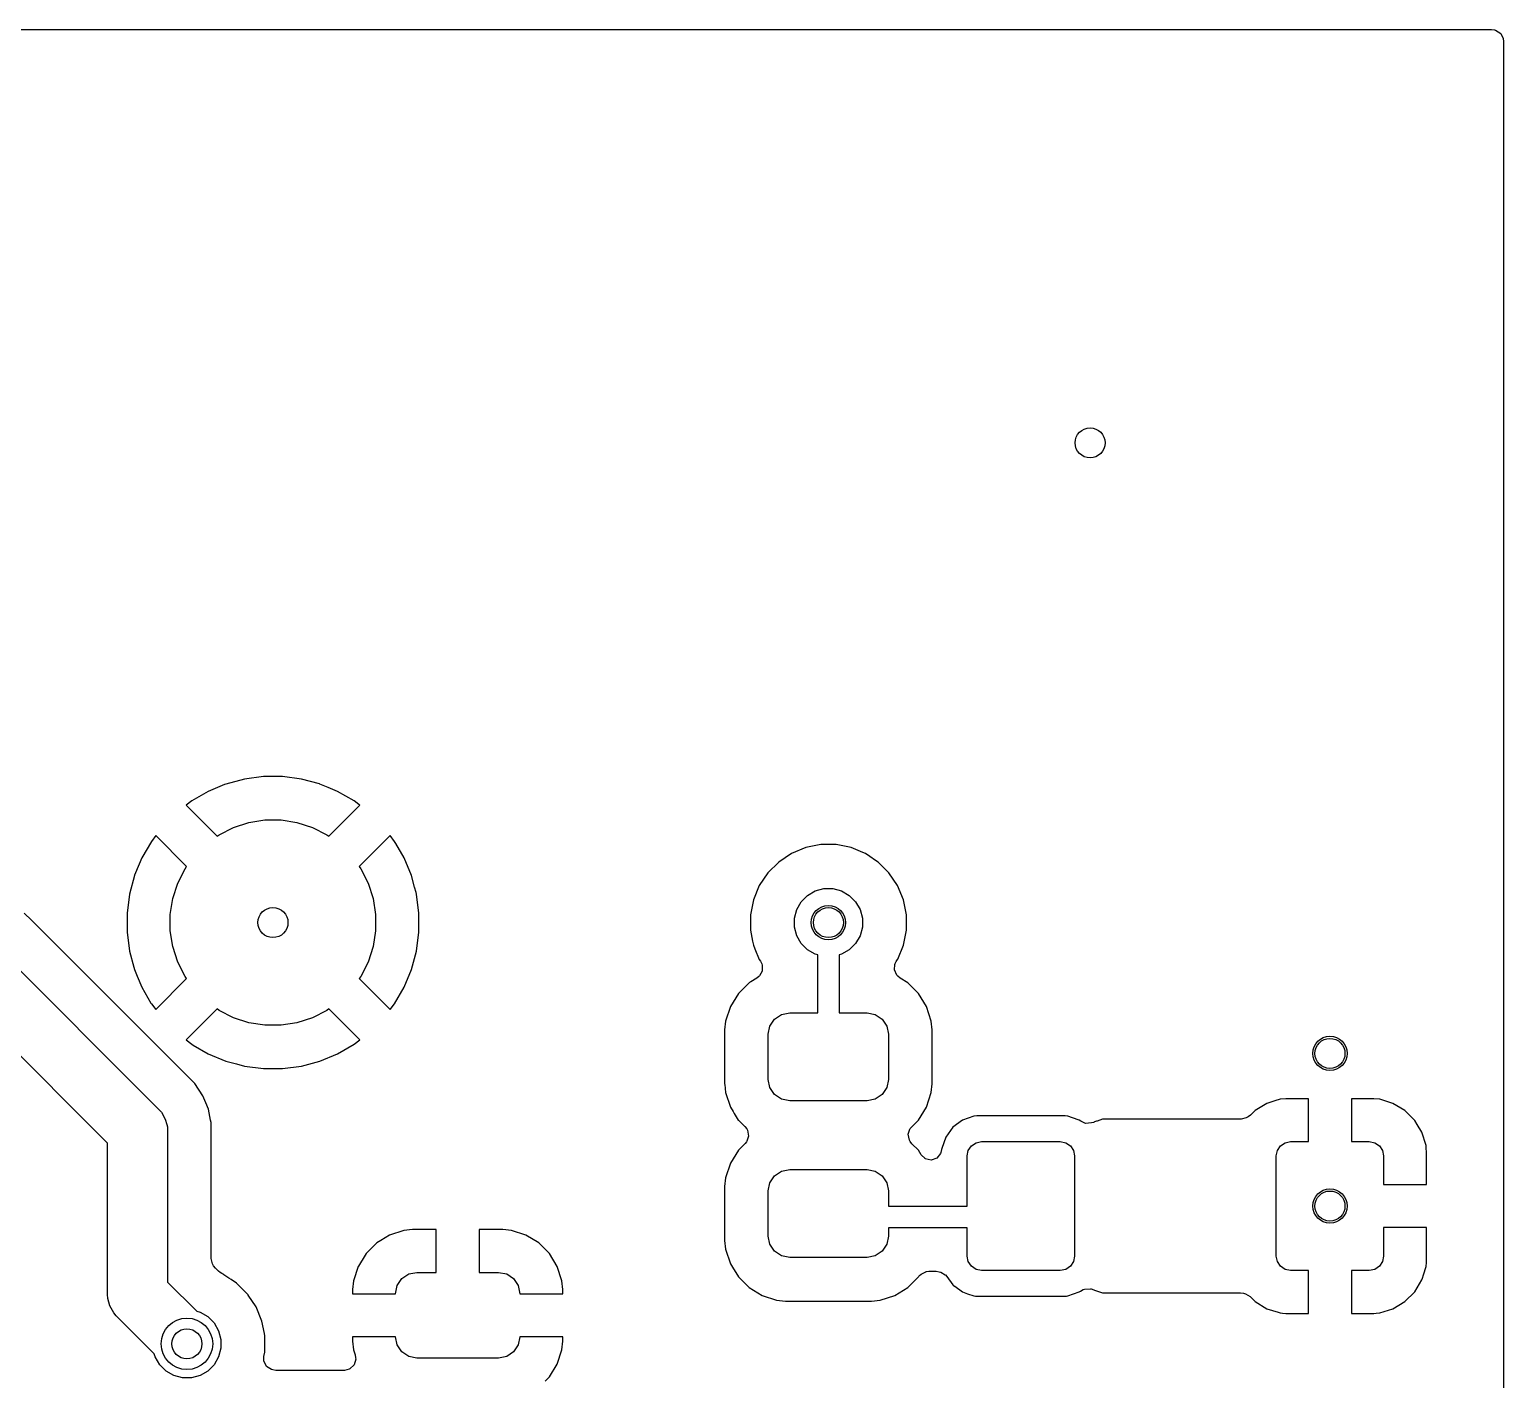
# Model space of a CAD drawing. Header units: inches. Extents: x -2.18 to 1.8, y 0.44 to 2.81.
# Drawn here: x 1.124 to 1.8, y 2.195 to 2.815 of the extents above; entities that cross this region are included whole.
import ezdxf

# ---------------------------------------------------------------- set-up
doc = ezdxf.new("R2010")
doc.units = ezdxf.units.IN
doc.header["$MEASUREMENT"] = 0
doc.layers.add('BLACK', color=250, linetype='CONTINUOUS')

msp = doc.modelspace()

# ---------------------------------------------------------------- linework, layer by layer
at = {"layer": 'BLACK', "linetype": 'CONTINUOUS'}
for p, q in [((-2.17418, 2.81459), (1.794, 2.81459)), ((1.794, 2.81459), (1.79538, 2.81439)), ((1.79538, 2.81439), (1.79597, 2.81422)), ((1.79597, 2.81422), (1.79828, 2.81273)), ((1.79828, 2.81273), (1.79833, 2.81268)), ((1.79833, 2.81268), (1.79941, 2.81052)), ((1.79941, 2.81052), (1.79947, 2.81022)), ((1.79947, 2.81022), (1.79959, 2.80918)), ((1.79959, 2.80918), (1.79959, 0.441)), ((0.93754, 2.56474), (1.18293, 2.31935)), ((1.15941, 2.3039), (0.92209, 2.54122)), ((1.21308, 2.46825), (1.20561, 2.46516)), ((1.21372, 2.46851), (1.21308, 2.46825)), ((1.22219, 2.47078), (1.21372, 2.46851)), ((1.21372, 2.46851), (1.21372, 2.46851)), ((1.21372, 2.46851), (1.21372, 2.46851)), ((1.23089, 2.47193), (1.22219, 2.47078)), ((1.22219, 2.47078), (1.22219, 2.47078)), ((1.22219, 2.47078), (1.22219, 2.47078)), ((1.23966, 2.47193), (1.23089, 2.47193)), ((1.23089, 2.47193), (1.23089, 2.47193)), ((1.24836, 2.47078), (1.23966, 2.47193)), ((1.23966, 2.47193), (1.23966, 2.47193)), ((1.25664, 2.46857), (1.24836, 2.47078)), ((1.24836, 2.47078), (1.24836, 2.47078)), ((1.24836, 2.47078), (1.24836, 2.47078)), ((1.24836, 2.47078), (1.24836, 2.47078)), ((1.24836, 2.47078), (1.24836, 2.47078)), ((1.25684, 2.46851), (1.25664, 2.46857)), ((1.26064, 2.46694), (1.25684, 2.46851)), ((1.19801, 2.46077), (1.19542, 2.45878)), ((1.20561, 2.46516), (1.19801, 2.46077)), ((1.20561, 2.46516), (1.20561, 2.46516)), ((1.26494, 2.46516), (1.26064, 2.46694)), ((1.27254, 2.46077), (1.26494, 2.46516)), ((1.26494, 2.46516), (1.26494, 2.46516)), ((1.27471, 2.45911), (1.27254, 2.46077)), ((1.27254, 2.46077), (1.27254, 2.46077)), ((1.27254, 2.46077), (1.27254, 2.46077)), ((1.19542, 2.45878), (1.19542, 2.45878)), ((1.19542, 2.45878), (1.20962, 2.44458)), ((1.26093, 2.44458), (1.27513, 2.45878)), ((1.27513, 2.45878), (1.27471, 2.45911)), ((1.27513, 2.45878), (1.27513, 2.45878)), ((1.21059, 2.44528), (1.2172, 2.44865)), ((1.2172, 2.44865), (1.22425, 2.45094)), ((1.22425, 2.45094), (1.23157, 2.4521)), ((1.23157, 2.4521), (1.23898, 2.4521)), ((1.23898, 2.4521), (1.2463, 2.45094)), ((1.2463, 2.45094), (1.25336, 2.44865)), ((1.25336, 2.44865), (1.25996, 2.44528)), ((1.17951, 2.44226), (1.17512, 2.43467)), ((1.1815, 2.44486), (1.17951, 2.44226)), ((1.1957, 2.43066), (1.1815, 2.44486)), ((1.1815, 2.44486), (1.1815, 2.44486)), ((1.20962, 2.44458), (1.21059, 2.44528)), ((1.25996, 2.44528), (1.26093, 2.44458)), ((1.28905, 2.44486), (1.27485, 2.43066)), ((1.29104, 2.44226), (1.28905, 2.44486)), ((1.28905, 2.44486), (1.28905, 2.44486)), ((1.28905, 2.44486), (1.28905, 2.44486)), ((1.28905, 2.44486), (1.28905, 2.44486)), ((1.29163, 2.44125), (1.29104, 2.44226)), ((1.29543, 2.43467), (1.29163, 2.44125)), ((1.48648, 2.44077), (1.47957, 2.43939)), ((1.49352, 2.44077), (1.48648, 2.44077)), ((1.48648, 2.44077), (1.48648, 2.44077)), ((1.48648, 2.44077), (1.48648, 2.44077)), ((1.50043, 2.43939), (1.49352, 2.44077)), ((1.49352, 2.44077), (1.49352, 2.44077)), ((1.49352, 2.44077), (1.49352, 2.44077)), ((1.17512, 2.43467), (1.1723, 2.42786)), ((1.17512, 2.43467), (1.17512, 2.43467)), ((1.29879, 2.42656), (1.29543, 2.43467)), ((1.29543, 2.43467), (1.29543, 2.43467)), ((1.47306, 2.4367), (1.4672, 2.43278)), ((1.47957, 2.43939), (1.47306, 2.4367)), ((1.47306, 2.4367), (1.47306, 2.4367)), ((1.47306, 2.4367), (1.47306, 2.4367)), ((1.47957, 2.43939), (1.47957, 2.43939)), ((1.50571, 2.43721), (1.50043, 2.43939)), ((1.50043, 2.43939), (1.50043, 2.43939)), ((1.50043, 2.43939), (1.50043, 2.43939)), ((1.50043, 2.43939), (1.50043, 2.43939)), ((1.50694, 2.4367), (1.50571, 2.43721)), ((1.50893, 2.43537), (1.50694, 2.4367)), ((1.50694, 2.4367), (1.50694, 2.4367)), ((1.50694, 2.4367), (1.50694, 2.4367)), ((1.51166, 2.43354), (1.50893, 2.43537)), ((1.5128, 2.43278), (1.51166, 2.43354)), ((1.17184, 2.42675), (1.17176, 2.42656)), ((1.1723, 2.42786), (1.17184, 2.42675)), ((1.19163, 2.42308), (1.19499, 2.42968)), ((1.19499, 2.42968), (1.1957, 2.43066)), ((1.27485, 2.43066), (1.27556, 2.42968)), ((1.27556, 2.42968), (1.27892, 2.42308)), ((1.46222, 2.4278), (1.4583, 2.42194)), ((1.4672, 2.43278), (1.46222, 2.4278)), ((1.4672, 2.43278), (1.4672, 2.43278)), ((1.51778, 2.4278), (1.5128, 2.43278)), ((1.5128, 2.43278), (1.5128, 2.43278)), ((1.5217, 2.42194), (1.51778, 2.4278)), ((1.17176, 2.42656), (1.16949, 2.41809)), ((1.17176, 2.42656), (1.17176, 2.42656)), ((1.18934, 2.41603), (1.19163, 2.42308)), ((1.27892, 2.42308), (1.28121, 2.41603)), ((1.3002, 2.42129), (1.29879, 2.42656)), ((1.30089, 2.41874), (1.3002, 2.42129)), ((1.4583, 2.42194), (1.45561, 2.41543)), ((1.4583, 2.42194), (1.4583, 2.42194)), ((1.4583, 2.42194), (1.4583, 2.42194)), ((1.48397, 2.41955), (1.48794, 2.42061)), ((1.48794, 2.42061), (1.49206, 2.42061)), ((1.49206, 2.42061), (1.49603, 2.41955)), ((1.52439, 2.41543), (1.5217, 2.42194)), ((1.5217, 2.42194), (1.5217, 2.42194)), ((1.5217, 2.42194), (1.5217, 2.42194)), ((1.16949, 2.41808), (1.16835, 2.40939)), ((1.16949, 2.41809), (1.16949, 2.41809)), ((1.16949, 2.41809), (1.16949, 2.41808)), ((1.18818, 2.40871), (1.18934, 2.41603)), ((1.28121, 2.41603), (1.28237, 2.40871)), ((1.30106, 2.41809), (1.30089, 2.41874)), ((1.30106, 2.41808), (1.30106, 2.41809)), ((1.3022, 2.40939), (1.30106, 2.41808)), ((1.45561, 2.41543), (1.45423, 2.40852)), ((1.45561, 2.41543), (1.45561, 2.41543)), ((1.47545, 2.41103), (1.47751, 2.41459)), ((1.47751, 2.41459), (1.48041, 2.41749)), ((1.48041, 2.41749), (1.48397, 2.41955)), ((1.49603, 2.41955), (1.49959, 2.41749)), ((1.49959, 2.41749), (1.50249, 2.41459)), ((1.50249, 2.41459), (1.50455, 2.41103)), ((1.52577, 2.40852), (1.52439, 2.41543)), ((1.1245, 2.40609), (1.12121, 2.40939)), ((1.16835, 2.40939), (1.16835, 2.40061)), ((1.18818, 2.40129), (1.18818, 2.40871)), ((1.28237, 2.40871), (1.28237, 2.40129)), ((1.3022, 2.40061), (1.3022, 2.40939)), ((1.45423, 2.40852), (1.45423, 2.40852)), ((1.45423, 2.40852), (1.45423, 2.40148)), ((1.47439, 2.40706), (1.47545, 2.41103)), ((1.47439, 2.40294), (1.47439, 2.40706)), ((1.50455, 2.41103), (1.50561, 2.40706)), ((1.50561, 2.40706), (1.50561, 2.40294)), ((1.52577, 2.40148), (1.52577, 2.40852)), ((1.18094, 2.34966), (1.1245, 2.40609)), ((1.16835, 2.40061), (1.16949, 2.39192)), ((1.18934, 2.39397), (1.18818, 2.40129)), ((1.28237, 2.40129), (1.28121, 2.39397)), ((1.30106, 2.39192), (1.3022, 2.40061)), ((1.45423, 2.40148), (1.45423, 2.40148)), ((1.45423, 2.40148), (1.45423, 2.40148)), ((1.45423, 2.40148), (1.45522, 2.39652)), ((1.47545, 2.39897), (1.47439, 2.40294)), ((1.50561, 2.40294), (1.50455, 2.39897)), ((1.52439, 2.39457), (1.52577, 2.40148)), ((1.19163, 2.38692), (1.18934, 2.39397)), ((1.28121, 2.39397), (1.27892, 2.38692)), ((1.45522, 2.39652), (1.45561, 2.39457)), ((1.45561, 2.39457), (1.45561, 2.39457)), ((1.45561, 2.39457), (1.45628, 2.39294)), ((1.45628, 2.39294), (1.4583, 2.38806)), ((1.47751, 2.39541), (1.47545, 2.39897)), ((1.48041, 2.39251), (1.47751, 2.39541)), ((1.50249, 2.39541), (1.49959, 2.39251)), ((1.50455, 2.39897), (1.50249, 2.39541)), ((1.52179, 2.38828), (1.52439, 2.39457)), ((1.16949, 2.39192), (1.16949, 2.39192)), ((1.16949, 2.39192), (1.16949, 2.39191)), ((1.16949, 2.39191), (1.17145, 2.38461)), ((1.19499, 2.38032), (1.19163, 2.38692)), ((1.27892, 2.38692), (1.27556, 2.38032)), ((1.29879, 2.38344), (1.30106, 2.39191)), ((1.30106, 2.39191), (1.30106, 2.39192)), ((1.4583, 2.38806), (1.4583, 2.38806)), ((1.4583, 2.38806), (1.4583, 2.38806)), ((1.4583, 2.38806), (1.45881, 2.3873)), ((1.45881, 2.3873), (1.45941, 2.38605)), ((1.48397, 2.39045), (1.48041, 2.39251)), ((1.48508, 2.39015), (1.48397, 2.39045)), ((1.48508, 2.3636), (1.48508, 2.39015)), ((1.49603, 2.39045), (1.49492, 2.39015)), ((1.49492, 2.39015), (1.49492, 2.3636)), ((1.49959, 2.39251), (1.49603, 2.39045)), ((1.52047, 2.38582), (1.5206, 2.38619)), ((1.5206, 2.38619), (1.52112, 2.38719)), ((1.52112, 2.38719), (1.52158, 2.38788)), ((1.52158, 2.38788), (1.52166, 2.38799)), ((1.52166, 2.38799), (1.52172, 2.38809)), ((1.52172, 2.38809), (1.52179, 2.38828)), ((1.17145, 2.38461), (1.17176, 2.38344)), ((1.17176, 2.38344), (1.17301, 2.38044)), ((1.17301, 2.38044), (1.17512, 2.37533)), ((1.1957, 2.37934), (1.19499, 2.38032)), ((1.27556, 2.38032), (1.27485, 2.37934)), ((1.29543, 2.37533), (1.29879, 2.38344)), ((1.45722, 2.37955), (1.45443, 2.37783)), ((1.4581, 2.38025), (1.45722, 2.37955)), ((1.45838, 2.38053), (1.4581, 2.38025)), ((1.45963, 2.38269), (1.45838, 2.38053)), ((1.45941, 2.38605), (1.45959, 2.38546)), ((1.45959, 2.38546), (1.45964, 2.38271)), ((1.45964, 2.38271), (1.45963, 2.38269)), ((1.45964, 2.38271), (1.45964, 2.38271)), ((1.52023, 2.38333), (1.52047, 2.38582)), ((1.52023, 2.38331), (1.52023, 2.38333)), ((1.52142, 2.38083), (1.52023, 2.38331)), ((1.52183, 2.38037), (1.52142, 2.38083)), ((1.5229, 2.37948), (1.52183, 2.38037)), ((1.52636, 2.37734), (1.5229, 2.37948)), ((1.17512, 2.37533), (1.17512, 2.37533)), ((1.17512, 2.37533), (1.17512, 2.37533)), ((1.17512, 2.37533), (1.17934, 2.36803)), ((1.1815, 2.36514), (1.1957, 2.37934)), ((1.27485, 2.37934), (1.28905, 2.36514)), ((1.29104, 2.36774), (1.29543, 2.37533)), ((1.29543, 2.37533), (1.29543, 2.37533)), ((1.45364, 2.37734), (1.4487, 2.37241)), ((1.45388, 2.3775), (1.45364, 2.37734)), ((1.45364, 2.37734), (1.45364, 2.37734)), ((1.45443, 2.37783), (1.45388, 2.3775)), ((1.5313, 2.37241), (1.52636, 2.37734)), ((1.52636, 2.37734), (1.52636, 2.37734)), ((1.17934, 2.36803), (1.17951, 2.36774)), ((1.17951, 2.36774), (1.17951, 2.36774)), ((1.17951, 2.36774), (1.1815, 2.36514)), ((1.28905, 2.36514), (1.29104, 2.36774)), ((1.44503, 2.36647), (1.44284, 2.35984)), ((1.44504, 2.36647), (1.44503, 2.36647)), ((1.44503, 2.36647), (1.44503, 2.36647)), ((1.4487, 2.37241), (1.44504, 2.36647)), ((1.53497, 2.36647), (1.5313, 2.37241)), ((1.53716, 2.35984), (1.53497, 2.36647)), ((1.1815, 2.36514), (1.1815, 2.36514)), ((1.1815, 2.36514), (1.1815, 2.36514)), ((1.20962, 2.36542), (1.19542, 2.35122)), ((1.21059, 2.36472), (1.20962, 2.36542)), ((1.2172, 2.36135), (1.21059, 2.36472)), ((1.22425, 2.35906), (1.2172, 2.36135)), ((1.25336, 2.36135), (1.2463, 2.35906)), ((1.25996, 2.36472), (1.25336, 2.36135)), ((1.26093, 2.36542), (1.25996, 2.36472)), ((1.27061, 2.35575), (1.26093, 2.36542)), ((1.28905, 2.36514), (1.28905, 2.36514)), ((1.28905, 2.36514), (1.28905, 2.36514)), ((1.28905, 2.36514), (1.28905, 2.36514)), ((1.44284, 2.35984), (1.44242, 2.35575)), ((1.46319, 2.35753), (1.46532, 2.36072)), ((1.46532, 2.36072), (1.46852, 2.36285)), ((1.46852, 2.36285), (1.47228, 2.3636)), ((1.47228, 2.3636), (1.48508, 2.3636)), ((1.49492, 2.3636), (1.50772, 2.3636)), ((1.50772, 2.3636), (1.51148, 2.36285)), ((1.51148, 2.36285), (1.51468, 2.36072)), ((1.51468, 2.36072), (1.51681, 2.35753)), ((1.53758, 2.35575), (1.53716, 2.35984)), ((1.23157, 2.3579), (1.22425, 2.35906)), ((1.23898, 2.3579), (1.23157, 2.3579)), ((1.2463, 2.35906), (1.23898, 2.3579)), ((1.27393, 2.35242), (1.27061, 2.35575)), ((1.27513, 2.35122), (1.27393, 2.35242)), ((1.44242, 2.35575), (1.44242, 2.35575)), ((1.44242, 2.35575), (1.44242, 2.3311)), ((1.44242, 2.35575), (1.44242, 2.35575)), ((1.46244, 2.35376), (1.46319, 2.35753)), ((1.46244, 2.33309), (1.46244, 2.35376)), ((1.51681, 2.35753), (1.51756, 2.35376)), ((1.51756, 2.35376), (1.51756, 2.33309)), ((1.53758, 2.3311), (1.53758, 2.35575)), ((1.19452, 2.33607), (1.18094, 2.34966)), ((1.19542, 2.35122), (1.19542, 2.35122)), ((1.19542, 2.35122), (1.19801, 2.34923)), ((1.19801, 2.34923), (1.19871, 2.34883)), ((1.19871, 2.34883), (1.20561, 2.34484)), ((1.26494, 2.34484), (1.27254, 2.34923)), ((1.27254, 2.34923), (1.27513, 2.35122)), ((1.27513, 2.35122), (1.27513, 2.35122)), ((1.20561, 2.34484), (1.20561, 2.34484)), ((1.20561, 2.34484), (1.21372, 2.34149)), ((1.21372, 2.34149), (1.21852, 2.3402)), ((1.21852, 2.3402), (1.22219, 2.33922)), ((1.22219, 2.33922), (1.22219, 2.33922)), ((1.22219, 2.33922), (1.22219, 2.33922)), ((1.22219, 2.33922), (1.22219, 2.33922)), ((1.22219, 2.33922), (1.23089, 2.33807)), ((1.23966, 2.33807), (1.24836, 2.33922)), ((1.24836, 2.33922), (1.25684, 2.34149)), ((1.24836, 2.33922), (1.24836, 2.33922)), ((1.25684, 2.34149), (1.26494, 2.34484)), ((1.26494, 2.34484), (1.26494, 2.34484)), ((1.19453, 2.33607), (1.19452, 2.33607)), ((1.19944, 2.33115), (1.19453, 2.33607)), ((1.23089, 2.33807), (1.23966, 2.33807)), ((1.23966, 2.33807), (1.23966, 2.33807)), ((1.46319, 2.32932), (1.46244, 2.33309)), ((1.51756, 2.33309), (1.51681, 2.32932)), ((1.19945, 2.33115), (1.19944, 2.33115)), ((1.19944, 2.33115), (1.19944, 2.33115)), ((1.19944, 2.33115), (1.19944, 2.33115)), ((1.19944, 2.33115), (1.19944, 2.33115)), ((1.19944, 2.33115), (1.19944, 2.33115)), ((1.19944, 2.33115), (1.19944, 2.33115)), ((1.19944, 2.33115), (1.19944, 2.33115)), ((1.20314, 2.32562), (1.19945, 2.33115)), ((1.20448, 2.32238), (1.20314, 2.32562)), ((1.44242, 2.3311), (1.44242, 2.3311)), ((1.44242, 2.3311), (1.44245, 2.33079)), ((1.44245, 2.33079), (1.44284, 2.32701)), ((1.44284, 2.32701), (1.44503, 2.32038)), ((1.46532, 2.32613), (1.46319, 2.32932)), ((1.46852, 2.324), (1.46532, 2.32613)), ((1.51468, 2.32613), (1.51148, 2.324)), ((1.51681, 2.32932), (1.51468, 2.32613)), ((1.53497, 2.32038), (1.53716, 2.32701)), ((1.53716, 2.32701), (1.53758, 2.3311)), ((1.18293, 2.31935), (1.18412, 2.31799)), ((1.20569, 2.31947), (1.20448, 2.32238)), ((1.20669, 2.31446), (1.20569, 2.31947)), ((1.20569, 2.31947), (1.20569, 2.31947)), ((1.20569, 2.31947), (1.20569, 2.31947)), ((1.44503, 2.32038), (1.44503, 2.32038)), ((1.44503, 2.32038), (1.44626, 2.3184)), ((1.47228, 2.32325), (1.46852, 2.324)), ((1.50772, 2.32325), (1.47228, 2.32325)), ((1.51148, 2.324), (1.50772, 2.32325)), ((1.5313, 2.31444), (1.53497, 2.32038)), ((1.68565, 2.31878), (1.68358, 2.31671)), ((1.6911, 2.32208), (1.68565, 2.31878)), ((1.69476, 2.32321), (1.6911, 2.32208)), ((1.6911, 2.32208), (1.6911, 2.32208)), ((1.69719, 2.32397), (1.69476, 2.32321)), ((1.69983, 2.32421), (1.69719, 2.32397)), ((1.69719, 2.32397), (1.69719, 2.32397)), ((1.71016, 2.32421), (1.69983, 2.32421)), ((1.71016, 2.30453), (1.71016, 2.32421)), ((1.74017, 2.32421), (1.72984, 2.32421)), ((1.72984, 2.32421), (1.72984, 2.30453)), ((1.74281, 2.32397), (1.74017, 2.32421)), ((1.74017, 2.32421), (1.74017, 2.32421)), ((1.74889, 2.32208), (1.74281, 2.32397)), ((1.74281, 2.32397), (1.74281, 2.32397)), ((1.74281, 2.32397), (1.74281, 2.32397)), ((1.74281, 2.32397), (1.74281, 2.32397)), ((1.74281, 2.32397), (1.74281, 2.32397)), ((1.74281, 2.32397), (1.74281, 2.32397)), ((1.7489, 2.32208), (1.74889, 2.32208)), ((1.75426, 2.31884), (1.7489, 2.32208)), ((1.7489, 2.32208), (1.7489, 2.32208)), ((1.7489, 2.32208), (1.7489, 2.32208)), ((1.75435, 2.31878), (1.75426, 2.31884)), ((1.75886, 2.31427), (1.75435, 2.31878)), ((1.75435, 2.31878), (1.75435, 2.31878)), ((1.75435, 2.31878), (1.75435, 2.31878)), ((1.18412, 2.31799), (1.18592, 2.31488)), ((1.18592, 2.31488), (1.1866, 2.31235)), ((1.1866, 2.31235), (1.18685, 2.3114)), ((1.20692, 2.31329), (1.20669, 2.31446)), ((1.20669, 2.31446), (1.20669, 2.31446)), ((1.20697, 2.31302), (1.20692, 2.31329)), ((1.20699, 2.31294), (1.20697, 2.31302)), ((1.20699, 2.25088), (1.20699, 2.31294)), ((1.44626, 2.3184), (1.44684, 2.31746)), ((1.44684, 2.31746), (1.44869, 2.31446)), ((1.44869, 2.31446), (1.4487, 2.31444)), ((1.4487, 2.31444), (1.45169, 2.31145)), ((1.52818, 2.31132), (1.52946, 2.3126)), ((1.52946, 2.3126), (1.5313, 2.31444)), ((1.55153, 2.31441), (1.54707, 2.31112)), ((1.55676, 2.31624), (1.55153, 2.31441)), ((1.55677, 2.31624), (1.55676, 2.31624)), ((1.55676, 2.31624), (1.55676, 2.31624)), ((1.55801, 2.31636), (1.55677, 2.31624)), ((1.55677, 2.31624), (1.55677, 2.31624)), ((1.59853, 2.31636), (1.55801, 2.31636)), ((1.55801, 2.31636), (1.55801, 2.31636)), ((1.59977, 2.31624), (1.59853, 2.31636)), ((1.59853, 2.31636), (1.59853, 2.31636)), ((1.59853, 2.31636), (1.59853, 2.31636)), ((1.60191, 2.31549), (1.59977, 2.31624)), ((1.59977, 2.31624), (1.59977, 2.31624)), ((1.59977, 2.31624), (1.59977, 2.31624)), ((1.605, 2.31441), (1.60191, 2.31549)), ((1.60577, 2.31385), (1.605, 2.31441)), ((1.60756, 2.31302), (1.60577, 2.31385)), ((1.60795, 2.31293), (1.60756, 2.31302)), ((1.6107, 2.31309), (1.60795, 2.31293)), ((1.61153, 2.31338), (1.6107, 2.31309)), ((1.61185, 2.31352), (1.61153, 2.31338)), ((1.61202, 2.31359), (1.61185, 2.31352)), ((1.61185, 2.31352), (1.61185, 2.31352)), ((1.61289, 2.31387), (1.61202, 2.31359)), ((1.61302, 2.31392), (1.61289, 2.31387)), ((1.61325, 2.314), (1.61302, 2.31392)), ((1.61328, 2.314), (1.61325, 2.314)), ((1.6157, 2.31478), (1.61328, 2.314)), ((1.67922, 2.31478), (1.6157, 2.31478)), ((1.68156, 2.31538), (1.67922, 2.31478)), ((1.68247, 2.31588), (1.68156, 2.31538)), ((1.68358, 2.31671), (1.68247, 2.31588)), ((1.76002, 2.31235), (1.75886, 2.31427)), ((1.75886, 2.31427), (1.75886, 2.31427)), ((1.75886, 2.31427), (1.75886, 2.31427)), ((1.75886, 2.31427), (1.75886, 2.31427)), ((1.76215, 2.30882), (1.76002, 2.31235)), ((1.18685, 2.3114), (1.18697, 2.30961)), ((1.18697, 2.30961), (1.18697, 2.24016)), ((1.45169, 2.31145), (1.45253, 2.31034)), ((1.45253, 2.31034), (1.45282, 2.3098)), ((1.4534, 2.30704), (1.45264, 2.30475)), ((1.45282, 2.3098), (1.45341, 2.30711)), ((1.45341, 2.30711), (1.4534, 2.30704)), ((1.52659, 2.3079), (1.5266, 2.30796)), ((1.52659, 2.30789), (1.52659, 2.3079)), ((1.52718, 2.3052), (1.52659, 2.30789)), ((1.5266, 2.30796), (1.52736, 2.31025)), ((1.52747, 2.30466), (1.52718, 2.3052)), ((1.52736, 2.31025), (1.52753, 2.31051)), ((1.52753, 2.31051), (1.52818, 2.31132)), ((1.54378, 2.30666), (1.54195, 2.30142)), ((1.54707, 2.31112), (1.54378, 2.30666)), ((1.76405, 2.30273), (1.76215, 2.30882)), ((1.76215, 2.30882), (1.76215, 2.30882)), ((1.76215, 2.30882), (1.76215, 2.30882)), ((1.15941, 2.23445), (1.15941, 2.3039)), ((1.4487, 2.30056), (1.44504, 2.29462)), ((1.45182, 2.30368), (1.4487, 2.30056)), ((1.4487, 2.30056), (1.4487, 2.30056)), ((1.45247, 2.30449), (1.45182, 2.30368)), ((1.45264, 2.30475), (1.45247, 2.30449)), ((1.52831, 2.30355), (1.52747, 2.30466)), ((1.5313, 2.30056), (1.52831, 2.30355)), ((1.5326, 2.29845), (1.5313, 2.30056)), ((1.53432, 2.29678), (1.5326, 2.29845)), ((1.54141, 2.29914), (1.53971, 2.29697)), ((1.54157, 2.29955), (1.54141, 2.29914)), ((1.5419, 2.3009), (1.54157, 2.29955)), ((1.54195, 2.30142), (1.5419, 2.30095)), ((1.5419, 2.30095), (1.5419, 2.3009)), ((1.54195, 2.30142), (1.54195, 2.30142)), ((1.54195, 2.30142), (1.54195, 2.30142)), ((1.55366, 2.29797), (1.55416, 2.30048)), ((1.55416, 2.30048), (1.55558, 2.30261)), ((1.55558, 2.30261), (1.55771, 2.30403)), ((1.55771, 2.30403), (1.56022, 2.30453)), ((1.56022, 2.30453), (1.59631, 2.30453)), ((1.59631, 2.30453), (1.59882, 2.30403)), ((1.59882, 2.30403), (1.60095, 2.30261)), ((1.60095, 2.30261), (1.60237, 2.30048)), ((1.60237, 2.30048), (1.60287, 2.29797)), ((1.69539, 2.29797), (1.69589, 2.30048)), ((1.69589, 2.30048), (1.69732, 2.30261)), ((1.69732, 2.30261), (1.69944, 2.30403)), ((1.69944, 2.30403), (1.70196, 2.30453)), ((1.70196, 2.30453), (1.71016, 2.30453)), ((1.72984, 2.30453), (1.73804, 2.30453)), ((1.73804, 2.30453), (1.74056, 2.30403)), ((1.74056, 2.30403), (1.74268, 2.30261)), ((1.74268, 2.30261), (1.74411, 2.30048)), ((1.74411, 2.30048), (1.74461, 2.29797)), ((1.76419, 2.30118), (1.76405, 2.30273)), ((1.76405, 2.30273), (1.76405, 2.30273)), ((1.76429, 2.30009), (1.76419, 2.30118)), ((1.76429, 2.28484), (1.76429, 2.30009)), ((1.44503, 2.29462), (1.44284, 2.28799)), ((1.44504, 2.29462), (1.44503, 2.29462)), ((1.44503, 2.29462), (1.44503, 2.29462)), ((1.46852, 2.291), (1.47228, 2.29175)), ((1.47228, 2.29175), (1.50772, 2.29175)), ((1.50772, 2.29175), (1.51148, 2.291)), ((1.5344, 2.29674), (1.53432, 2.29678)), ((1.53444, 2.29671), (1.5344, 2.29674)), ((1.53711, 2.29607), (1.53444, 2.29671)), ((1.53971, 2.29697), (1.53711, 2.29607)), ((1.55366, 2.27492), (1.55366, 2.29797)), ((1.60287, 2.29797), (1.60287, 2.25203)), ((1.69539, 2.25203), (1.69539, 2.29797)), ((1.74461, 2.29797), (1.74461, 2.28484)), ((1.44284, 2.28799), (1.44242, 2.2839)), ((1.46244, 2.28191), (1.46319, 2.28568)), ((1.46319, 2.28568), (1.46532, 2.28887)), ((1.46532, 2.28887), (1.46852, 2.291)), ((1.51148, 2.291), (1.51468, 2.28887)), ((1.51468, 2.28887), (1.51681, 2.28568)), ((1.51681, 2.28568), (1.51756, 2.28191)), ((1.74461, 2.28484), (1.76429, 2.28484)), ((1.44242, 2.2839), (1.44242, 2.2839)), ((1.44242, 2.2839), (1.44242, 2.25925)), ((1.46244, 2.26124), (1.46244, 2.28191)), ((1.51756, 2.28191), (1.51756, 2.27492)), ((1.51756, 2.27492), (1.55366, 2.27492)), ((1.55366, 2.26508), (1.51756, 2.26508)), ((1.51756, 2.26508), (1.51756, 2.26124)), ((1.55366, 2.25203), (1.55366, 2.26508)), ((1.76429, 2.26516), (1.74461, 2.26516)), ((1.74461, 2.26516), (1.74461, 2.25203)), ((1.76429, 2.24991), (1.76429, 2.26516)), ((1.28286, 2.25806), (1.27798, 2.25318)), ((1.28482, 2.25927), (1.28286, 2.25806)), ((1.28874, 2.26169), (1.28482, 2.25927)), ((1.29529, 2.26386), (1.28874, 2.26169)), ((1.28874, 2.26169), (1.28874, 2.26169)), ((1.28874, 2.26169), (1.28874, 2.26169)), ((1.28874, 2.26169), (1.28874, 2.26169)), ((1.29933, 2.26427), (1.29529, 2.26386)), ((1.29529, 2.26386), (1.29529, 2.26386)), ((1.31016, 2.26427), (1.29933, 2.26427)), ((1.29933, 2.26427), (1.29933, 2.26427)), ((1.29933, 2.26427), (1.29933, 2.26427)), ((1.29933, 2.26427), (1.29933, 2.26427)), ((1.31016, 2.24459), (1.31016, 2.26427)), ((1.34067, 2.26427), (1.32984, 2.26427)), ((1.32984, 2.26427), (1.32984, 2.24459)), ((1.34471, 2.26386), (1.34067, 2.26427)), ((1.34067, 2.26427), (1.34067, 2.26427)), ((1.35126, 2.26169), (1.34471, 2.26386)), ((1.34471, 2.26386), (1.34471, 2.26386)), ((1.35714, 2.25806), (1.35126, 2.26169)), ((1.35126, 2.26169), (1.35126, 2.26169)), ((1.35126, 2.26169), (1.35126, 2.26169)), ((1.36202, 2.25318), (1.35714, 2.25806)), ((1.44242, 2.25925), (1.44242, 2.25925)), ((1.44242, 2.25925), (1.44242, 2.25925)), ((1.44242, 2.25925), (1.44284, 2.25516)), ((1.46319, 2.25747), (1.46244, 2.26124)), ((1.51756, 2.26124), (1.51681, 2.25747)), ((1.27756, 2.2525), (1.27444, 2.24745)), ((1.27798, 2.25318), (1.27756, 2.2525)), ((1.36564, 2.24731), (1.36202, 2.25318)), ((1.44284, 2.25516), (1.44503, 2.24854)), ((1.46532, 2.25428), (1.46319, 2.25747)), ((1.46852, 2.25215), (1.46532, 2.25428)), ((1.47228, 2.2514), (1.46852, 2.25215)), ((1.50772, 2.2514), (1.47228, 2.2514)), ((1.51148, 2.25215), (1.50772, 2.2514)), ((1.51468, 2.25428), (1.51148, 2.25215)), ((1.51681, 2.25747), (1.51468, 2.25428)), ((1.55416, 2.24952), (1.55366, 2.25203)), ((1.60287, 2.25203), (1.60237, 2.24952)), ((1.69589, 2.24952), (1.69539, 2.25203)), ((1.74461, 2.25203), (1.74411, 2.24952)), ((1.20759, 2.24854), (1.20699, 2.25088)), ((1.20808, 2.24764), (1.20759, 2.24854)), ((1.20891, 2.24652), (1.20808, 2.24764)), ((1.21031, 2.24513), (1.20891, 2.24652)), ((1.21105, 2.24452), (1.21031, 2.24513)), ((1.21183, 2.244), (1.21105, 2.24452)), ((1.27436, 2.24731), (1.27218, 2.24076)), ((1.27444, 2.24745), (1.27436, 2.24731)), ((1.27436, 2.24731), (1.27436, 2.24731)), ((1.29753, 2.24384), (1.3013, 2.24459)), ((1.3013, 2.24459), (1.31016, 2.24459)), ((1.32984, 2.24459), (1.3387, 2.24459)), ((1.3387, 2.24459), (1.34247, 2.24384)), ((1.36782, 2.24076), (1.36564, 2.24731)), ((1.36564, 2.24731), (1.36564, 2.24731)), ((1.44503, 2.24854), (1.44503, 2.24853)), ((1.44503, 2.24853), (1.44503, 2.24853)), ((1.44503, 2.24853), (1.44597, 2.24701)), ((1.44597, 2.24701), (1.4487, 2.24259)), ((1.53249, 2.24373), (1.53468, 2.24486)), ((1.53468, 2.24486), (1.5349, 2.24491)), ((1.5349, 2.24491), (1.53501, 2.24494)), ((1.53501, 2.24494), (1.53609, 2.24506)), ((1.53609, 2.24506), (1.53935, 2.24506)), ((1.53935, 2.24506), (1.54072, 2.24486)), ((1.54072, 2.24486), (1.54157, 2.24461)), ((1.54157, 2.24461), (1.54353, 2.24349)), ((1.55558, 2.24739), (1.55416, 2.24952)), ((1.55771, 2.24597), (1.55558, 2.24739)), ((1.56022, 2.24547), (1.55771, 2.24597)), ((1.59631, 2.24547), (1.56022, 2.24547)), ((1.59882, 2.24597), (1.59631, 2.24547)), ((1.60095, 2.24739), (1.59882, 2.24597)), ((1.60237, 2.24952), (1.60095, 2.24739)), ((1.69732, 2.24739), (1.69589, 2.24952)), ((1.69944, 2.24597), (1.69732, 2.24739)), ((1.70196, 2.24547), (1.69944, 2.24597)), ((1.71016, 2.24547), (1.70196, 2.24547)), ((1.71016, 2.22579), (1.71016, 2.24547)), ((1.73804, 2.24547), (1.72984, 2.24547)), ((1.72984, 2.24547), (1.72984, 2.22579)), ((1.74056, 2.24597), (1.73804, 2.24547)), ((1.74268, 2.24739), (1.74056, 2.24597)), ((1.74411, 2.24952), (1.74268, 2.24739)), ((1.76285, 2.24343), (1.76405, 2.24727)), ((1.76405, 2.24731), (1.76422, 2.24914)), ((1.76405, 2.24727), (1.76405, 2.24731)), ((1.76405, 2.24727), (1.76405, 2.24727)), ((1.76422, 2.24914), (1.76429, 2.24991)), ((1.18697, 2.24016), (1.20037, 2.22676)), ((1.21268, 2.24355), (1.21183, 2.244)), ((1.21277, 2.24351), (1.21268, 2.24355)), ((1.21509, 2.24196), (1.21277, 2.24351)), ((1.21277, 2.24351), (1.21277, 2.24351)), ((1.21277, 2.24351), (1.21277, 2.24351)), ((1.21612, 2.24127), (1.21509, 2.24196)), ((1.21863, 2.23959), (1.21612, 2.24127)), ((1.22151, 2.23671), (1.21863, 2.23959)), ((1.27218, 2.24076), (1.27177, 2.23671)), ((1.27218, 2.24076), (1.27218, 2.24076)), ((1.29146, 2.23474), (1.29221, 2.23851)), ((1.29221, 2.23851), (1.29434, 2.2417)), ((1.29434, 2.2417), (1.29753, 2.24384)), ((1.34247, 2.24384), (1.34566, 2.2417)), ((1.34566, 2.2417), (1.34779, 2.23851)), ((1.34779, 2.23851), (1.34854, 2.23474)), ((1.36823, 2.23671), (1.36782, 2.24076)), ((1.4487, 2.24259), (1.45364, 2.23766)), ((1.45364, 2.23766), (1.45958, 2.23399)), ((1.52042, 2.23399), (1.52636, 2.23766)), ((1.52636, 2.23766), (1.5313, 2.24259)), ((1.5313, 2.24259), (1.5315, 2.24279)), ((1.5313, 2.24259), (1.5313, 2.24259)), ((1.5315, 2.24279), (1.53179, 2.2431)), ((1.5315, 2.24279), (1.5315, 2.24279)), ((1.53179, 2.2431), (1.53249, 2.24373)), ((1.54353, 2.24349), (1.54365, 2.24338)), ((1.54365, 2.24338), (1.54424, 2.24272)), ((1.54424, 2.24272), (1.54704, 2.23892)), ((1.54704, 2.23892), (1.54707, 2.23888)), ((1.54707, 2.23888), (1.54727, 2.23873)), ((1.54727, 2.23873), (1.54789, 2.23828)), ((1.54789, 2.23828), (1.54797, 2.23822)), ((1.54797, 2.23822), (1.54797, 2.23822)), ((1.54797, 2.23822), (1.54797, 2.23822)), ((1.54797, 2.23822), (1.55153, 2.23559)), ((1.75886, 2.23573), (1.76215, 2.24118)), ((1.76215, 2.24118), (1.76241, 2.242)), ((1.76215, 2.24118), (1.76215, 2.24118)), ((1.76241, 2.242), (1.76285, 2.24343)), ((1.15953, 2.23265), (1.15941, 2.23445)), ((1.16046, 2.22918), (1.15953, 2.23265)), ((1.22361, 2.23461), (1.22151, 2.23671)), ((1.22387, 2.23422), (1.22361, 2.23461)), ((1.22361, 2.23461), (1.22361, 2.23461)), ((1.22361, 2.23461), (1.22361, 2.23461)), ((1.22394, 2.23412), (1.22387, 2.23422)), ((1.22752, 2.22875), (1.22394, 2.23412)), ((1.22394, 2.23412), (1.22394, 2.23412)), ((1.27177, 2.23671), (1.27177, 2.23671)), ((1.27177, 2.23671), (1.27177, 2.23474)), ((1.27177, 2.23671), (1.27177, 2.23671)), ((1.27177, 2.23474), (1.29146, 2.23474)), ((1.34854, 2.23474), (1.36823, 2.23474)), ((1.36823, 2.23474), (1.36823, 2.23671)), ((1.36823, 2.23671), (1.36823, 2.23671)), ((1.45958, 2.23399), (1.4662, 2.2318)), ((1.4662, 2.2318), (1.47029, 2.23138)), ((1.47029, 2.23138), (1.50971, 2.23138)), ((1.50971, 2.23138), (1.5138, 2.2318)), ((1.5138, 2.2318), (1.52042, 2.23399)), ((1.55153, 2.23559), (1.55378, 2.2348)), ((1.55378, 2.2348), (1.55676, 2.23376)), ((1.55676, 2.23376), (1.55677, 2.23376)), ((1.55677, 2.23376), (1.55739, 2.2337)), ((1.55739, 2.2337), (1.55739, 2.2337)), ((1.55739, 2.2337), (1.55739, 2.2337)), ((1.55739, 2.2337), (1.55801, 2.23364)), ((1.55801, 2.23364), (1.55801, 2.23364)), ((1.55801, 2.23364), (1.59853, 2.23364)), ((1.59853, 2.23364), (1.59908, 2.23369)), ((1.59908, 2.23369), (1.59925, 2.23371)), ((1.59908, 2.23369), (1.59908, 2.23369)), ((1.59908, 2.23369), (1.59908, 2.23369)), ((1.59925, 2.23371), (1.59977, 2.23376)), ((1.59977, 2.23376), (1.605, 2.23559)), ((1.605, 2.23559), (1.60561, 2.23603)), ((1.60561, 2.23603), (1.60683, 2.23669)), ((1.60683, 2.23669), (1.60741, 2.2369)), ((1.60741, 2.2369), (1.61015, 2.23708)), ((1.61015, 2.23708), (1.61055, 2.23699)), ((1.61055, 2.23699), (1.6117, 2.23658)), ((1.6117, 2.23658), (1.61202, 2.23641)), ((1.61202, 2.23641), (1.61202, 2.23641)), ((1.61202, 2.23641), (1.6157, 2.23522)), ((1.6157, 2.23522), (1.6157, 2.23522)), ((1.6157, 2.23522), (1.67893, 2.23522)), ((1.67893, 2.23522), (1.68031, 2.23502)), ((1.68031, 2.23502), (1.6813, 2.23473)), ((1.6813, 2.23473), (1.68338, 2.23349)), ((1.68338, 2.23349), (1.68565, 2.23122)), ((1.68565, 2.23122), (1.68565, 2.23122)), ((1.68565, 2.23122), (1.6911, 2.22792)), ((1.7489, 2.22792), (1.75435, 2.23122)), ((1.75435, 2.23122), (1.75886, 2.23573)), ((1.75435, 2.23122), (1.75435, 2.23122)), ((1.75886, 2.23573), (1.75886, 2.23573)), ((1.16226, 2.22606), (1.16046, 2.22918)), ((1.16345, 2.22471), (1.16226, 2.22606)), ((1.18088, 2.20727), (1.16345, 2.22471)), ((1.20037, 2.22676), (1.20185, 2.22636)), ((1.20185, 2.22636), (1.20541, 2.2243)), ((1.20541, 2.2243), (1.20832, 2.2214)), ((1.23022, 2.22224), (1.22752, 2.22875)), ((1.22752, 2.22875), (1.22752, 2.22875)), ((1.22752, 2.22875), (1.22752, 2.22875)), ((1.6911, 2.22792), (1.6911, 2.22792)), ((1.6911, 2.22792), (1.6911, 2.22792)), ((1.6911, 2.22792), (1.69111, 2.22792)), ((1.69111, 2.22792), (1.69621, 2.22633)), ((1.69621, 2.22633), (1.69719, 2.22603)), ((1.69719, 2.22603), (1.69719, 2.22603)), ((1.69719, 2.22603), (1.69829, 2.22593)), ((1.69829, 2.22593), (1.69983, 2.22579)), ((1.69983, 2.22579), (1.69983, 2.22579)), ((1.69983, 2.22579), (1.71016, 2.22579)), ((1.71016, 2.22579), (1.71016, 2.22579)), ((1.72984, 2.22579), (1.74017, 2.22579)), ((1.74017, 2.22579), (1.74117, 2.22588)), ((1.74017, 2.22579), (1.74017, 2.22579)), ((1.74117, 2.22588), (1.74281, 2.22603)), ((1.74281, 2.22603), (1.7489, 2.22792)), ((1.74281, 2.22603), (1.74281, 2.22603)), ((1.7489, 2.22792), (1.7489, 2.22792)), ((1.20832, 2.2214), (1.21038, 2.21784)), ((1.21038, 2.21784), (1.21144, 2.21387)), ((1.23136, 2.2165), (1.23022, 2.22224)), ((1.21144, 2.21387), (1.21144, 2.20976)), ((1.23157, 2.21545), (1.23136, 2.2165)), ((1.23159, 2.21536), (1.23157, 2.21545)), ((1.23159, 2.21533), (1.23159, 2.21536)), ((1.23159, 2.20829), (1.23159, 2.21533)), ((1.29146, 2.21506), (1.27177, 2.21506)), ((1.27177, 2.21506), (1.27177, 2.21309)), ((1.27177, 2.21309), (1.27218, 2.20905)), ((1.29221, 2.21129), (1.29146, 2.21506)), ((1.29434, 2.2081), (1.29221, 2.21129)), ((1.34779, 2.21129), (1.34566, 2.2081)), ((1.34854, 2.21506), (1.34779, 2.21129)), ((1.36823, 2.21506), (1.34854, 2.21506)), ((1.36782, 2.20905), (1.36823, 2.21309)), ((1.36823, 2.21309), (1.36823, 2.21506)), ((1.36823, 2.21309), (1.36823, 2.21309)), ((1.18128, 2.20578), (1.18088, 2.20727)), ((1.18333, 2.20222), (1.18128, 2.20578)), ((1.21038, 2.20578), (1.20832, 2.20222)), ((1.21144, 2.20976), (1.21038, 2.20578)), ((1.23111, 2.20441), (1.23115, 2.20606)), ((1.23117, 2.20398), (1.23111, 2.20441)), ((1.23115, 2.20606), (1.23153, 2.20799)), ((1.23231, 2.20148), (1.23117, 2.20398)), ((1.23153, 2.20799), (1.23156, 2.20809)), ((1.23156, 2.20809), (1.23159, 2.20829)), ((1.27218, 2.20905), (1.27218, 2.20905)), ((1.27218, 2.20905), (1.27295, 2.20673)), ((1.27322, 2.20481), (1.27253, 2.20215)), ((1.27295, 2.20673), (1.2732, 2.20536)), ((1.2732, 2.20536), (1.27322, 2.20481)), ((1.29753, 2.20597), (1.29434, 2.2081)), ((1.3013, 2.20522), (1.29753, 2.20597)), ((1.3387, 2.20522), (1.3013, 2.20522)), ((1.34247, 2.20597), (1.3387, 2.20522)), ((1.34566, 2.2081), (1.34247, 2.20597)), ((1.36564, 2.2025), (1.36782, 2.20905)), ((1.36782, 2.20905), (1.36782, 2.20905)), ((1.18624, 2.19932), (1.18333, 2.20222)), ((1.1898, 2.19726), (1.18624, 2.19932)), ((1.19377, 2.1962), (1.1898, 2.19726)), ((1.20185, 2.19726), (1.19788, 2.1962)), ((1.20541, 2.19932), (1.20185, 2.19726)), ((1.20832, 2.20222), (1.20541, 2.19932)), ((1.23463, 2.19999), (1.23231, 2.20148)), ((1.23515, 2.19984), (1.23463, 2.19999)), ((1.23653, 2.19964), (1.23515, 2.19984)), ((1.2681, 2.19964), (1.23653, 2.19964)), ((1.27028, 2.20016), (1.2681, 2.19964)), ((1.27052, 2.20028), (1.27028, 2.20016)), ((1.27253, 2.20215), (1.27052, 2.20028)), ((1.36202, 2.19662), (1.36564, 2.2025)), ((1.36564, 2.2025), (1.36564, 2.2025)), ((1.19788, 2.1962), (1.19377, 2.1962)), ((1.36009, 2.19469), (1.36202, 2.19662))]:
    msp.add_line(p, q, dxfattribs=at)
at = {"layer": 'BLACK'}
for centre, radius in [((1.61, 2.625), 0.00689), ((1.23528, 2.405), 0.00689), ((1.49, 2.405), 0.00787), ((1.72, 2.345), 0.00787), ((1.72, 2.275), 0.00787), ((1.19583, 2.21181), 0.01181)]:
    msp.add_circle(centre, radius, dxfattribs=at)
at = {"layer": 'WHITE'}
for centre in [(1.61, 2.625), (1.23528, 2.405), (1.49, 2.405), (1.72, 2.345), (1.72, 2.275), (1.19583, 2.21181)]:
    msp.add_circle(centre, 0.00689, dxfattribs=at)

doc.saveas('drawing.dxf')
